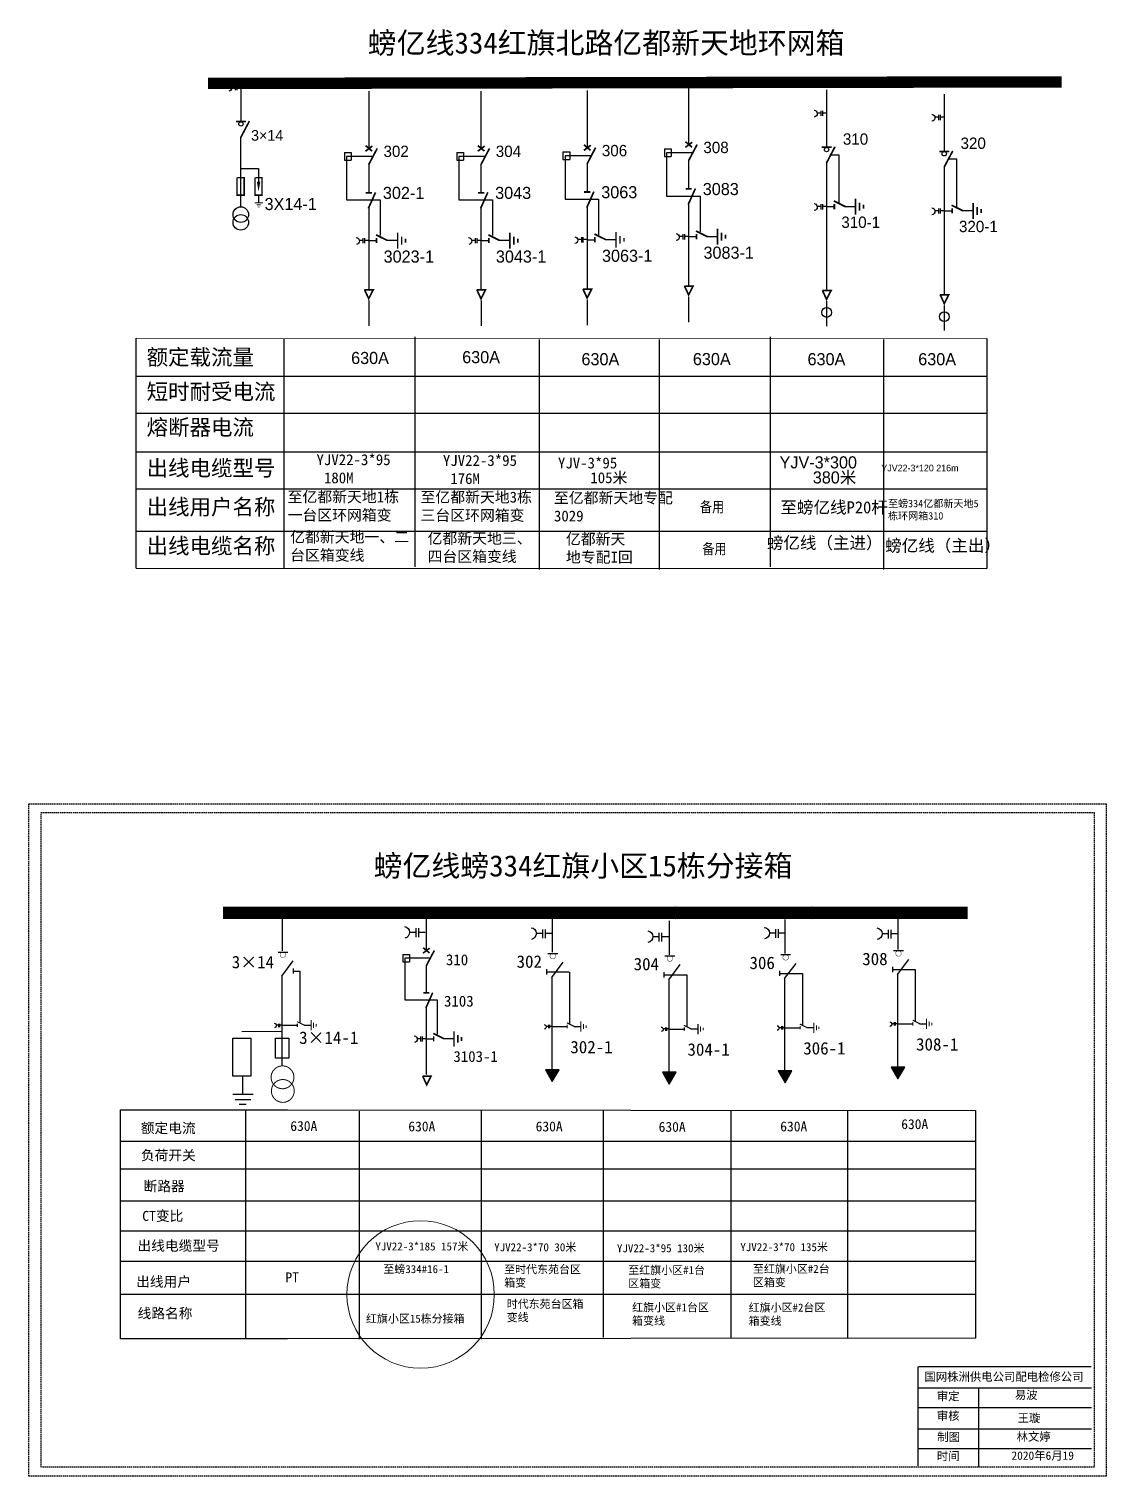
# Model space of a CAD drawing. Extents: x -976 to -656, y -1846 to -1607.
# Drawn here: x -976.3 to -798.4, y -1846.4 to -1607.4 of the extents above; entities that cross this region are included whole.
import ezdxf

# ---------------------------------------------------------------- set-up
doc = ezdxf.new("R2010")
doc.units = 0
doc.header["$LTSCALE"] = 0.774411
for name, pattern in [('ACAD_ISO02W100', [15, 12, -3]), ('ACAD_ISO04W100', [30.5, 24, -3, 0.5, -3]), ('CENTER', [50.8, 31.75, -6.35, 6.35, -6.35]), ('DASHED', [0.45, 0.3, -0.15])]:
    doc.linetypes.add(name, pattern=pattern)
doc.layers.get('0').update_dxf_attribs({"linetype": 'CONTINUOUS'})
for name, color, linetype in [('1', 7, 'CONTINUOUS'), ('10KV', 7, 'ACAD_ISO04W100'), ('10KV线路', 7, 'CONTINUOUS'), ('2', 7, 'CONTINUOUS')]:
    doc.layers.add(name, color=color, linetype=linetype)
doc.layers.add('MiniCADLayer', color=7, linetype='CONTINUOUS', lineweight=20)
doc.styles.add('HZ', font='')
doc.styles.add('hztxt_txtstyle_0.00_0_0', font='', dxfattribs={"bigfont": 'hztxt.shx'})
doc.styles.add('hztxt_txtstyle_1.77_0_0', font='', dxfattribs={"height": 1.76818, "bigfont": 'hztxt.shx'})
doc.styles.add('hztxt_txtstyle_1.88_0_0', font='', dxfattribs={"height": 1.875, "bigfont": 'hztxt.shx'})
doc.styles.add('hztxt_txtstyle_2.00_0_0', font='', dxfattribs={"height": 2, "bigfont": 'hztxt.shx'})
doc.styles.add('hztxt_txtstyle_2.70_0_0', font='', dxfattribs={"height": 2.7, "bigfont": 'hztxt.shx'})
doc.styles.add('hztxt_txtstyle_200.00_0_0200', font='', dxfattribs={"height": 200, "bigfont": 'hztxt.shx'})
doc.styles.add('KaiTi_GB2312_txtstyle_1.38_0_0', font='', dxfattribs={"height": 1.376817})
doc.styles.add('SimSun_txtstyle_1.33_0_0', font='', dxfattribs={"height": 1.328431})
doc.styles.add('SimSun_txtstyle_1.38_0_0', font='', dxfattribs={"height": 1.376817})
doc.styles.add('SimSun_txtstyle_3.00_0_0', font='', dxfattribs={"height": 3})
doc.styles.get("Standard").update_dxf_attribs({"font": '', "height": 2.5})
doc.styles.add('字体', font='', dxfattribs={"height": 2.5})
doc.styles.get('HZ').set_extended_font_data('楷体_GB2312')
doc.styles.get('hztxt_txtstyle_0.00_0_0').set_extended_font_data('hztxt')
doc.styles.get('hztxt_txtstyle_1.77_0_0').set_extended_font_data('hztxt')
doc.styles.get('hztxt_txtstyle_1.88_0_0').set_extended_font_data('hztxt')
doc.styles.get('hztxt_txtstyle_2.00_0_0').set_extended_font_data('hztxt')
doc.styles.get('hztxt_txtstyle_2.70_0_0').set_extended_font_data('hztxt')
doc.styles.get('hztxt_txtstyle_200.00_0_0200').set_extended_font_data('hztxt')
doc.styles.get('KaiTi_GB2312_txtstyle_1.38_0_0').set_extended_font_data('KaiTi_GB2312')
doc.styles.get('SimSun_txtstyle_1.33_0_0').set_extended_font_data('SimSun')
doc.styles.get('SimSun_txtstyle_1.38_0_0').set_extended_font_data('SimSun')
doc.styles.get('SimSun_txtstyle_3.00_0_0').set_extended_font_data('SimSun')
doc.styles.get('Standard').set_extended_font_data('SimSun')
doc.styles.get('字体').set_extended_font_data('楷体_GB2312')

# ---------------------------------------------------------------- blocks, each defined once
blk = doc.blocks.new('JD')
for points in [[(-2, 0.2), (-2, -0.2), (2, 0.2), (2, -0.2)], [(1, -1.2), (1, -0.8), (-1, -1.2), (-1, -0.8)], [(-0.5, -1.8), (-0.5, -2.2), (0.5, -1.8), (0.5, -2.2)]]:
    blk.add_trace(points)

msp = doc.modelspace()

# ---------------------------------------------------------------- hatches: boundary and pattern name
for points in [[(-889.87, -1781.22), (-888.74, -1779.26), (-891, -1779.26)], [(-870.53, -1781.63), (-869.4, -1779.67), (-871.66, -1779.67)], [(-851.39, -1781.42), (-850.26, -1779.46), (-852.52, -1779.46)], [(-832.76, -1780.77), (-831.63, -1778.82), (-833.89, -1778.82)]]:
    msp.add_hatch(color=7).paths.add_polyline_path(points)

# ---------------------------------------------------------------- linework, layer by layer
for p, q in [((-941.3, -1617.01), (-941.3, -1622.6)), ((-920.19, -1617.64), (-920.19, -1627.14)), ((-901.64, -1617.64), (-901.64, -1627.14)), ((-884.1, -1617.51), (-884.1, -1627.01)), ((-867.34, -1617), (-867.34, -1626.5)), ((-844.54, -1617.43), (-844.54, -1626.85)), ((-825.1, -1618.13), (-825.1, -1627.54)), ((-941.34, -1625.25), (-941.34, -1636.8)), ((-871.34, -1627.15), (-870.21, -1627.15)), ((-871.34, -1627.15), (-871.34, -1628.4)), ((-870.21, -1627.15), (-870.21, -1628.4)), ((-924.19, -1627.79), (-923.07, -1627.79)), ((-924.19, -1627.79), (-924.19, -1629.04)), ((-924.19, -1629.04), (-923.07, -1629.04)), ((-923.07, -1627.79), (-923.07, -1629.04)), ((-920.19, -1629.7), (-920.19, -1634.34)), ((-905.64, -1627.79), (-904.51, -1627.79)), ((-905.64, -1627.79), (-905.64, -1629.04)), ((-905.64, -1629.04), (-904.51, -1629.04)), ((-904.51, -1627.79), (-904.51, -1629.04)), ((-901.64, -1629.7), (-901.64, -1634.34)), ((-888.11, -1627.66), (-886.98, -1627.66)), ((-888.11, -1627.66), (-888.11, -1628.91)), ((-888.11, -1628.91), (-886.98, -1628.91)), ((-886.98, -1627.66), (-886.98, -1628.91)), ((-884.1, -1629.57), (-884.1, -1634.21)), ((-871.34, -1628.4), (-870.21, -1628.4)), ((-867.34, -1629.06), (-867.34, -1633.7)), ((-844.54, -1629.41), (-844.54, -1650.61)), ((-825.1, -1630.1), (-825.1, -1651.3)), ((-920.19, -1636.67), (-920.19, -1650.39)), ((-901.64, -1636.67), (-901.64, -1650.39)), ((-884.1, -1636.54), (-884.1, -1650.26)), ((-867.34, -1636.03), (-867.34, -1649.75)), ((-844.54, -1636.71), (-843.25, -1636.71)), ((-841.55, -1636.67), (-839.78, -1636.67)), ((-825.1, -1637.4), (-823.8, -1637.4)), ((-822.11, -1637.37), (-820.34, -1637.37)), ((-867.34, -1641.66), (-866.04, -1641.66)), ((-864.35, -1641.63), (-862.58, -1641.63)), ((-920.19, -1642.3), (-918.89, -1642.3)), ((-917.2, -1642.27), (-915.43, -1642.27)), ((-901.64, -1642.3), (-900.34, -1642.3)), ((-898.65, -1642.27), (-896.88, -1642.27)), ((-884.1, -1642.17), (-882.81, -1642.17)), ((-881.11, -1642.14), (-879.35, -1642.14)), ((-910.69, -1753.34), (-910.69, -1759.6)), ((-935.17, -1759.83), (-933.53, -1759.83)), ((-914.53, -1760.22), (-913.45, -1760.22)), ((-914.53, -1760.22), (-914.53, -1761.42)), ((-914.53, -1761.42), (-913.45, -1761.42)), ((-913.45, -1760.22), (-913.45, -1761.42)), ((-890.58, -1760.04), (-888.95, -1760.04)), ((-871.24, -1760.45), (-869.61, -1760.45)), ((-852.1, -1760.24), (-850.47, -1760.24)), ((-833.47, -1759.59), (-831.84, -1759.59)), ((-932.68, -1762.52), (-932.68, -1763.37)), ((-932.66, -1762.95), (-931.57, -1762.95)), ((-931.57, -1762.95), (-931.57, -1771.53)), ((-910.69, -1762.05), (-910.69, -1766.51)), ((-890.82, -1762.66), (-890.82, -1763.51)), ((-890.79, -1763.1), (-887.04, -1763.1)), ((-886.99, -1763.16), (-886.99, -1771.73)), ((-871.44, -1763.15), (-871.44, -1764)), ((-871.4, -1763.59), (-867.65, -1763.59)), ((-867.65, -1763.57), (-867.65, -1772.14)), ((-852.31, -1762.92), (-852.31, -1763.77)), ((-852.27, -1763.36), (-848.52, -1763.36)), ((-848.51, -1763.36), (-848.51, -1771.94)), ((-833.66, -1762.28), (-833.66, -1763.12)), ((-833.63, -1762.72), (-829.88, -1762.72)), ((-829.88, -1762.72), (-829.88, -1771.29)), ((-910.69, -1768.75), (-910.69, -1780.03)), ((-941.14, -1772.94), (-934.51, -1772.91)), ((-934.45, -1771.91), (-931.97, -1771.91)), ((-930.87, -1771.89), (-929.72, -1771.89)), ((-889.87, -1772.12), (-887.38, -1772.12)), ((-886.28, -1772.1), (-885.14, -1772.1)), ((-870.53, -1772.53), (-868.04, -1772.53)), ((-866.94, -1772.5), (-865.8, -1772.5)), ((-851.39, -1772.32), (-848.9, -1772.32)), ((-847.8, -1772.3), (-846.66, -1772.3)), ((-832.76, -1771.68), (-830.27, -1771.68)), ((-829.17, -1771.65), (-828.03, -1771.65)), ((-910.69, -1774.15), (-909.45, -1774.15)), ((-907.82, -1774.12), (-906.12, -1774.12))]:
    msp.add_line(p, q)
at = {"linetype": 'ACAD_ISO02W100'}
for p, q in [((-923.83, -1628.44), (-923.83, -1635.59)), ((-919.63, -1628.44), (-923.83, -1628.44)), ((-905.28, -1628.44), (-905.28, -1635.59)), ((-901.08, -1628.44), (-905.28, -1628.44)), ((-887.75, -1628.31), (-887.75, -1635.47)), ((-883.54, -1628.31), (-887.75, -1628.31)), ((-870.98, -1627.8), (-870.98, -1634.95)), ((-866.78, -1627.8), (-870.98, -1627.8)), ((-923.83, -1635.59), (-918.28, -1635.59)), ((-918.28, -1635.59), (-918.28, -1641.5)), ((-905.28, -1635.59), (-899.73, -1635.59)), ((-899.73, -1635.59), (-899.73, -1641.5)), ((-887.75, -1635.47), (-882.2, -1635.47)), ((-882.2, -1635.47), (-882.2, -1641.37)), ((-870.98, -1634.95), (-865.43, -1634.95)), ((-865.43, -1634.95), (-865.43, -1640.86)), ((-910.15, -1760.85), (-914.19, -1760.85)), ((-914.19, -1760.85), (-914.19, -1767.72)), ((-914.19, -1767.72), (-908.86, -1767.72)), ((-908.86, -1767.72), (-908.86, -1773.38))]:
    msp.add_line(p, q, dxfattribs=at)
at = {"color": 0}
for p, q in [((-941.35, -1630.43), (-938.38, -1630.43)), ((-938.38, -1630.43), (-938.38, -1632.61)), ((-938.38, -1634.9), (-938.38, -1636.02)), ((-934.53, -1763.79), (-934.53, -1778.63)), ((-832.83, -1763.55), (-832.83, -1779.16)), ((-889.95, -1764), (-889.95, -1779.6)), ((-870.6, -1764.41), (-870.6, -1780.01)), ((-851.47, -1764.2), (-851.47, -1779.81)), ((-940.54, -1785.87), (-940.54, -1823.68)), ((-921.74, -1786.09), (-921.74, -1823.74)), ((-961.18, -1791.08), (-946.16, -1791.08)), ((-946.23, -1791.08), (-933.55, -1791.08)), ((-936.05, -1791.08), (-819.95, -1791.08)), ((-961.18, -1795.64), (-946.22, -1795.64)), ((-946.29, -1795.64), (-933.61, -1795.64)), ((-933.82, -1795.64), (-819.95, -1795.64)), ((-961.18, -1805.86), (-946.33, -1805.86)), ((-946.4, -1805.86), (-933.72, -1805.86)), ((-933.93, -1805.86), (-819.95, -1805.86))]:
    msp.add_line(p, q, dxfattribs=at)
at = {"linetype": 'CENTER'}
for p, q in [((-920.18, -1652.23), (-920.18, -1656.41)), ((-901.63, -1652.23), (-901.63, -1656.41)), ((-884.1, -1652.1), (-884.1, -1656.28)), ((-867.33, -1651.59), (-867.33, -1655.77)), ((-844.54, -1652.33), (-844.54, -1656.45)), ((-825.09, -1653.02), (-825.09, -1657.14))]:
    msp.add_line(p, q, dxfattribs=at)
at = {"linetype": 'Continuous'}
for p, q in [((-958.6, -1696.43), (-958.6, -1658.44)), ((-958.6, -1664.7), (-818.05, -1664.7)), ((-958.6, -1670.8), (-818.05, -1670.8)), ((-958.6, -1677.21), (-818.05, -1677.21)), ((-958.6, -1683.31), (-818.05, -1683.31)), ((-958.6, -1690.33), (-818.05, -1690.33)), ((-958.6, -1696.43), (-818.05, -1696.47)), ((-829.39, -1831.77), (-800.77, -1831.77)), ((-819.46, -1831.77), (-819.46, -1844.77)), ((-829.39, -1835.03), (-800.77, -1835.03)), ((-829.39, -1838.58), (-800.77, -1838.58)), ((-829.39, -1841.84), (-800.77, -1841.84))]:
    msp.add_line(p, q, dxfattribs=at)
at = {"color": 7}
for p, q in [((-934.42, -1759.64), (-934.42, -1754.06)), ((-889.84, -1759.85), (-889.84, -1754.26)), ((-832.72, -1759.41), (-832.72, -1753.82)), ((-870.49, -1760.26), (-870.49, -1754.67)), ((-851.36, -1760.06), (-851.36, -1754.47))]:
    msp.add_line(p, q, dxfattribs=at)
for points, const_width in [([(-946.73, -1616.36), (-805.71, -1616.1)], 1.88), ([(-942.13, -1622.64), (-940.47, -1622.64)], 0.281), ([(-941.3, -1625.24), (-939.89, -1622.57)], 0.281), ([(-920.72, -1627.56), (-919.58, -1626.7)], 0.281), ([(-920.71, -1626.62), (-919.61, -1627.54)], 0.281), ([(-920.19, -1629.77), (-918.78, -1627.1)], 0.281), ([(-902.17, -1627.56), (-901.03, -1626.7)], 0.281), ([(-902.16, -1626.62), (-901.06, -1627.54)], 0.281), ([(-901.64, -1629.77), (-900.23, -1627.1)], 0.281), ([(-884.64, -1627.43), (-883.5, -1626.57)], 0.281), ([(-884.63, -1626.49), (-883.53, -1627.41)], 0.281), ([(-884.1, -1629.64), (-882.7, -1626.97)], 0.281), ([(-867.87, -1626.92), (-866.73, -1626.06)], 0.281), ([(-867.86, -1625.98), (-866.76, -1626.9)], 0.281), ([(-867.34, -1629.13), (-865.93, -1626.46)], 0.281), ([(-845.37, -1626.89), (-843.71, -1626.89)], 0.281), ([(-844.54, -1629.48), (-843.14, -1626.81)], 0.281), ([(-825.93, -1627.58), (-824.27, -1627.58)], 0.281), ([(-825.1, -1630.17), (-823.69, -1627.51)], 0.281), ([(-920.69, -1634.42), (-919.65, -1634.42)], 0.281), ([(-920.25, -1637.01), (-919.06, -1634.36)], 0.281), ([(-902.14, -1634.42), (-901.1, -1634.42)], 0.281), ([(-901.7, -1637.01), (-900.51, -1634.36)], 0.281), ([(-884.61, -1634.29), (-883.57, -1634.29)], 0.281), ([(-884.16, -1636.88), (-882.98, -1634.23)], 0.281), ([(-867.84, -1633.78), (-866.8, -1633.78)], 0.281), ([(-867.4, -1636.37), (-866.21, -1633.72)], 0.281), ([(-843.32, -1635.77), (-841.44, -1636.71)], 0.281), ([(-843.25, -1636.28), (-843.25, -1637.14)], 0.281), ([(-823.87, -1636.47), (-822, -1637.4)], 0.281), ([(-823.8, -1636.97), (-823.8, -1637.84)], 0.281), ([(-918.96, -1641.37), (-917.09, -1642.3)], 0.281), ([(-918.89, -1641.87), (-918.89, -1642.73)], 0.281), ([(-900.41, -1641.37), (-898.54, -1642.3)], 0.281), ([(-900.34, -1641.87), (-900.34, -1642.73)], 0.281), ([(-882.88, -1641.24), (-881, -1642.17)], 0.281), ([(-882.81, -1641.74), (-882.81, -1642.61)], 0.281), ([(-866.11, -1640.73), (-864.24, -1641.66)], 0.281), ([(-866.04, -1641.23), (-866.04, -1642.09)], 0.281), ([(-920.88, -1650.47), (-919.45, -1650.47), (-920.18, -1651.92), (-920.86, -1650.45)], 0.281), ([(-902.33, -1650.47), (-900.9, -1650.47), (-901.63, -1651.92), (-902.31, -1650.45)], 0.281), ([(-884.8, -1650.35), (-883.36, -1650.35), (-884.1, -1651.8), (-884.78, -1650.32)], 0.281), ([(-868.03, -1649.83), (-866.6, -1649.83), (-867.33, -1651.28), (-868.01, -1649.81)], 0.281), ([(-845.24, -1650.57), (-843.8, -1650.57), (-844.54, -1652.02), (-845.22, -1650.54)], 0.281), ([(-825.79, -1651.26), (-824.36, -1651.26), (-825.09, -1652.71), (-825.77, -1651.24)], 0.281), ([(-944.26, -1753.34), (-821.22, -1753.34)], 2), ([(-911.21, -1760), (-910.11, -1759.18)], 0.27), ([(-911.2, -1759.1), (-910.14, -1759.98)], 0.27), ([(-935.17, -1759.83), (-933.53, -1759.83)], 0.139), ([(-910.69, -1762.12), (-909.34, -1759.56)], 0.27), ([(-890.58, -1760.04), (-888.95, -1760.04)], 0.139), ([(-871.24, -1760.45), (-869.61, -1760.45)], 0.139), ([(-852.1, -1760.24), (-850.47, -1760.24)], 0.139), ([(-833.47, -1759.59), (-831.84, -1759.59)], 0.139), ([(-911.18, -1766.58), (-910.18, -1766.58)], 0.27), ([(-910.75, -1769.08), (-909.61, -1766.53)], 0.27), ([(-830.31, -1771.07), (-829.1, -1771.68)], 0.182), ([(-932.01, -1771.31), (-930.8, -1771.91)], 0.182), ([(-931.97, -1771.63), (-931.97, -1772.19)], 0.182), ([(-909.52, -1773.26), (-907.72, -1774.15)], 0.27), ([(-887.43, -1771.51), (-886.21, -1772.12)], 0.182), ([(-887.38, -1771.84), (-887.38, -1772.4)], 0.182), ([(-868.09, -1771.92), (-866.87, -1772.53)], 0.182), ([(-868.04, -1772.25), (-868.04, -1772.81)], 0.182), ([(-848.95, -1771.72), (-847.73, -1772.32)], 0.182), ([(-848.9, -1772.04), (-848.9, -1772.6)], 0.182), ([(-830.27, -1771.4), (-830.27, -1771.96)], 0.182), ([(-909.45, -1773.74), (-909.45, -1774.57)], 0.27), ([(-911.28, -1780.34), (-909.91, -1780.34), (-910.61, -1781.73), (-911.26, -1780.31)], 0.27)]:
    msp.add_lwpolyline(points, dxfattribs=dict(const_width=const_width))
for points in [[(-943.34, -1616.52, -0.877934), (-943.32, -1617.66)], [(-846.59, -1620.77, -0.877934), (-846.56, -1621.91)], [(-827.14, -1621.46, -0.877934), (-827.12, -1622.6)], [(-846.59, -1636.21, -0.877934), (-846.56, -1637.35)], [(-827.14, -1636.91, -0.877934), (-827.12, -1638.05)], [(-922.23, -1641.81, -0.877934), (-922.21, -1642.95)], [(-903.68, -1641.81, -0.877934), (-903.66, -1642.95)], [(-886.15, -1641.68, -0.877934), (-886.13, -1642.82)], [(-869.38, -1641.17, -0.877934), (-869.36, -1642.31)], [(-935.78, -1771.59, -0.877934), (-935.76, -1772.33)], [(-891.19, -1771.8, -0.877934), (-891.18, -1772.54)], [(-871.85, -1772.21, -0.877934), (-871.84, -1772.94)], [(-852.71, -1772, -0.877934), (-852.7, -1772.74)], [(-834.08, -1771.36, -0.877934), (-834.06, -1772.09)], [(-912.65, -1773.68, -0.877934), (-912.63, -1774.77)]]:
    msp.add_lwpolyline(points, format="xyb")
for points in [[(-942.24, -1617.01), (-942.83, -1617.01)], [(-942.24, -1616.61), (-942.24, -1617.47)], [(-941.98, -1616.61), (-941.98, -1617.47)], [(-941.3, -1617.01), (-941.98, -1617.01)], [(-845.49, -1621.25), (-846.08, -1621.25)], [(-845.49, -1620.86), (-845.49, -1621.71)], [(-845.23, -1620.86), (-845.23, -1621.71)], [(-844.55, -1621.25), (-845.23, -1621.25)], [(-826.04, -1621.95), (-826.64, -1621.95)], [(-826.04, -1621.55), (-826.04, -1622.41)], [(-825.78, -1621.55), (-825.78, -1622.41)], [(-825.1, -1621.95), (-825.78, -1621.95)], [(-845.49, -1636.7), (-846.08, -1636.7)], [(-845.49, -1636.3), (-845.49, -1637.16)], [(-845.23, -1636.3), (-845.23, -1637.16)], [(-844.55, -1636.7), (-845.23, -1636.7)], [(-826.04, -1636.99), (-826.04, -1637.85)], [(-825.78, -1636.99), (-825.78, -1637.85)], [(-826.04, -1637.39), (-826.64, -1637.39)], [(-825.1, -1637.39), (-825.78, -1637.39)], [(-921.13, -1641.89), (-921.13, -1642.75)], [(-920.87, -1641.89), (-920.87, -1642.75)], [(-902.58, -1641.89), (-902.58, -1642.75)], [(-902.32, -1641.89), (-902.32, -1642.75)], [(-885.05, -1641.77), (-885.05, -1642.62)], [(-884.79, -1641.77), (-884.79, -1642.62)], [(-868.28, -1641.65), (-868.88, -1641.65)], [(-868.28, -1641.25), (-868.28, -1642.11)], [(-868.02, -1641.25), (-868.02, -1642.11)], [(-867.34, -1641.65), (-868.02, -1641.65)], [(-921.13, -1642.29), (-921.73, -1642.29)], [(-920.19, -1642.29), (-920.87, -1642.29)], [(-902.58, -1642.29), (-903.18, -1642.29)], [(-901.64, -1642.29), (-902.32, -1642.29)], [(-885.05, -1642.16), (-885.64, -1642.16)], [(-884.11, -1642.16), (-884.79, -1642.16)], [(-935.07, -1771.9), (-935.45, -1771.9)], [(-935.07, -1771.65), (-935.07, -1772.2)], [(-934.9, -1771.65), (-934.9, -1772.2)], [(-934.46, -1771.9), (-934.9, -1771.9)], [(-890.48, -1772.11), (-890.87, -1772.11)], [(-890.48, -1771.86), (-890.48, -1772.41)], [(-890.31, -1771.86), (-890.31, -1772.41)], [(-889.87, -1772.11), (-890.31, -1772.11)], [(-871.14, -1772.52), (-871.52, -1772.52)], [(-871.14, -1772.26), (-871.14, -1772.82)], [(-870.97, -1772.26), (-870.97, -1772.82)], [(-870.53, -1772.52), (-870.97, -1772.52)], [(-852, -1772.32), (-852.39, -1772.32)], [(-852, -1772.06), (-852, -1772.61)], [(-851.83, -1772.06), (-851.83, -1772.61)], [(-851.39, -1772.32), (-851.83, -1772.32)], [(-833.37, -1771.67), (-833.75, -1771.67)], [(-833.37, -1771.41), (-833.37, -1771.97)], [(-833.2, -1771.41), (-833.2, -1771.97)], [(-832.76, -1771.67), (-833.2, -1771.67)], [(-911.6, -1774.14), (-912.17, -1774.14)], [(-911.6, -1773.76), (-911.6, -1774.58)], [(-911.35, -1773.76), (-911.35, -1774.58)], [(-910.7, -1774.14), (-911.35, -1774.14)]]:
    msp.add_lwpolyline(points)
at = {"linetype": 'ACAD_ISO02W100'}
for points in [[(-842.45, -1636.29), (-842.45, -1628.18), (-843.86, -1628.18)], [(-823.01, -1636.99), (-823.01, -1628.87), (-824.41, -1628.87)]]:
    msp.add_lwpolyline(points, dxfattribs=at)
at = {"color": 0, "const_width": 0.245}
for points in [[(-941.93, -1631.92), (-941.93, -1634.82), (-940.77, -1634.82), (-940.77, -1631.92), (-941.9, -1631.92)], [(-938.96, -1631.92), (-938.96, -1634.82), (-937.8, -1634.82), (-937.8, -1631.92), (-938.92, -1631.92)]]:
    msp.add_lwpolyline(points, dxfattribs=at)
at = {"color": 0}
msp.add_lwpolyline([(-938.38, -1632.58, 0.572, 0, 0), (-938.38, -1634.21, 0, 0, 0)], format="xyseb", dxfattribs=at)
at = {"linetype": 'DASHED'}
for points in [[(-976.32, -1735.33), (-798.36, -1735.33), (-798.36, -1846.37), (-976.32, -1846.37)], [(-974.32, -1736.75), (-800.33, -1736.75), (-800.33, -1844.88), (-974.32, -1844.88)]]:
    msp.add_lwpolyline(points, close=True, dxfattribs=at)
for points, const_width in [([(-934.81, -1760.28, 1), (-933.91, -1760.28, 1)], 0.0695), ([(-890.23, -1760.49, 1), (-889.32, -1760.49, 1)], 0.0695), ([(-870.88, -1760.9, 1), (-869.98, -1760.9, 1)], 0.0695), ([(-851.75, -1760.7, 1), (-850.84, -1760.7, 1)], 0.0695), ([(-833.11, -1760.05, 1), (-832.21, -1760.05, 1)], 0.0695), ([(-932.54, -1780.51, -1), (-936.31, -1780.51, -1)], 0.159), ([(-932.49, -1782.76, -1), (-936.26, -1782.76, -1)], 0.159)]:
    msp.add_lwpolyline(points, format="xyb", close=True, dxfattribs=dict(const_width=const_width))
at = {"color": 0, "linetype": 'Continuous'}
msp.add_lwpolyline([(-935.61, -1774.06), (-933.37, -1774.06), (-933.37, -1777.37), (-935.61, -1777.37)], close=True, dxfattribs=at)
at = {"color": 7}
for points in [[(-889.87, -1781.22), (-888.74, -1779.26), (-891, -1779.26)], [(-870.53, -1781.63), (-869.4, -1779.67), (-871.66, -1779.67)], [(-851.39, -1781.42), (-850.26, -1779.46), (-852.52, -1779.46)], [(-832.76, -1780.77), (-831.63, -1778.82), (-833.89, -1778.82)]]:
    msp.add_lwpolyline(points, close=True, dxfattribs=at)
at = {"linetype": 'Continuous', "const_width": 0.229}
for points in [[(-829.41, -1828.32), (-829.41, -1844.72)], [(-829.39, -1828.32), (-800.77, -1828.32)]]:
    msp.add_lwpolyline(points, dxfattribs=at)
for centre, radius in [((-941.3, -1623.04), 0.36), ((-844.54, -1627.28), 0.36), ((-825.1, -1627.98), 0.36), ((-844.51, -1654.18), 0.812), ((-825.07, -1654.87), 0.812), ((-869.53, -1753.36), 0.996), ((-869.43, -1753.36), 0.996), ((-846.93, -1753.36), 0.996)]:
    msp.add_circle(centre, radius)
at = {"color": 0}
for centre in [(-941.32, -1638.02), (-941.32, -1639.31)]:
    msp.add_circle(centre, 1.28, dxfattribs=at)
at = {"color": 20, "linetype": 'Continuous', "lineweight": 0, "ltscale": 1.031192, "true_color": 0xef4810}
msp.add_circle((-911.61, -1816.37), 12.18, dxfattribs=at)
at = {"layer": '1', "color": 0}
for points in [[(-914.28, -1755.61, -0.877934), (-914.24, -1757.52)], [(-893.35, -1755.8, -0.877934), (-893.31, -1757.72)], [(-874.09, -1756.32, -0.877934), (-874.05, -1758.24)], [(-854.83, -1755.74, -0.877934), (-854.79, -1757.66)], [(-836.22, -1755.84, -0.877934), (-836.18, -1757.76)]]:
    msp.add_lwpolyline(points, format="xyb", dxfattribs=at)
for points in [[(-912.42, -1756.57), (-913.42, -1756.57)], [(-912.42, -1755.9), (-912.42, -1757.34)], [(-911.98, -1755.9), (-911.98, -1757.34)], [(-910.83, -1756.57), (-911.98, -1756.57)], [(-891.49, -1756.09), (-891.49, -1757.53)], [(-891.05, -1756.09), (-891.05, -1757.53)], [(-872.23, -1756.62), (-872.23, -1758.06)], [(-871.79, -1756.62), (-871.79, -1758.06)], [(-852.97, -1756.7), (-853.97, -1756.7)], [(-852.97, -1756.04), (-852.97, -1757.48)], [(-852.53, -1756.04), (-852.53, -1757.48)], [(-851.38, -1756.7), (-852.53, -1756.7)], [(-834.36, -1756.14), (-834.36, -1757.58)], [(-833.92, -1756.14), (-833.92, -1757.58)], [(-891.49, -1756.76), (-892.49, -1756.76)], [(-889.9, -1756.76), (-891.05, -1756.76)], [(-872.23, -1757.28), (-873.23, -1757.28)], [(-870.64, -1757.28), (-871.79, -1757.28)], [(-834.36, -1756.81), (-835.36, -1756.81)], [(-832.77, -1756.81), (-833.92, -1756.81)]]:
    msp.add_lwpolyline(points, dxfattribs=at)
at = {"layer": '1'}
for points in [[(-935.78, -1771.58, -0.877934), (-935.76, -1772.32)], [(-891.19, -1771.79, -0.877934), (-891.18, -1772.53)], [(-871.85, -1772.2, -0.877934), (-871.84, -1772.94)], [(-852.71, -1771.99, -0.877934), (-852.7, -1772.73)], [(-834.08, -1771.35, -0.877934), (-834.07, -1772.08)]]:
    msp.add_lwpolyline(points, format="xyb", dxfattribs=at)
at = {"layer": '10KV', "color": 0, "linetype": 'ByBlock'}
msp.add_line((-941.02, -1780.32), (-941.02, -1783.3), dxfattribs=at)
msp.add_lwpolyline([(-941.14, -1772.94, 0, 0, 0), (-941.14, -1772.94, 0, 0, 0), (-941.14, -1777.13, 0.81, 0, 0), (-941.14, -1780.01, 0, 0, 0)], format="xyseb", dxfattribs=at)
msp.add_lwpolyline([(-942.63, -1774.03), (-939.65, -1774.03), (-939.65, -1780.32), (-942.63, -1780.32), (-942.63, -1774.03)], dxfattribs=at)
at = {"layer": '10KV', "color": 0, "linetype": 'ByBlock', "const_width": 0.243}
for points in [[(-939.24, -1783.32), (-942.66, -1783.32)], [(-939.65, -1784.2), (-942.26, -1784.2)], [(-940.38, -1784.98), (-941.59, -1784.98)]]:
    msp.add_lwpolyline(points, dxfattribs=at)
at = {"layer": '10KV线路'}
for p, q in [((-934.22, -1658.57), (-934.22, -1696.43)), ((-912.54, -1658.21), (-912.54, -1696.21)), ((-892, -1658.63), (-892, -1696.62)), ((-872.17, -1658.63), (-872.17, -1696.62)), ((-853.88, -1658.21), (-853.88, -1696.21)), ((-835.12, -1658.63), (-835.12, -1696.62)), ((-818.05, -1658.48), (-818.05, -1696.47))]:
    msp.add_line(p, q, dxfattribs=at)
at = {"layer": '2'}
for p, q in [((-934.53, -1763.79), (-932.65, -1761.28)), ((-832.83, -1763.55), (-830.95, -1761.04)), ((-889.95, -1764), (-888.06, -1761.49)), ((-870.6, -1764.41), (-868.72, -1761.89)), ((-851.47, -1764.2), (-849.58, -1761.69)), ((-961.18, -1785.87), (-946.22, -1785.87)), ((-961.18, -1823.68), (-961.18, -1785.87)), ((-946.29, -1785.87), (-933.61, -1785.87)), ((-933.82, -1785.87), (-819.95, -1785.99)), ((-901.58, -1785.91), (-901.58, -1823.74)), ((-881.42, -1786.03), (-881.42, -1823.49)), ((-860.34, -1786.03), (-860.34, -1823.62)), ((-841.09, -1786.01), (-841.09, -1823.6)), ((-819.95, -1785.99), (-819.95, -1823.58)), ((-961.18, -1800.89), (-936.23, -1800.89)), ((-946.6, -1800.89), (-933.92, -1800.89)), ((-934.14, -1800.89), (-819.95, -1800.89)), ((-961.18, -1810.9), (-819.95, -1810.9)), ((-946.22, -1816.37), (-961.18, -1816.37)), ((-933.61, -1816.37), (-946.29, -1816.37)), ((-819.95, -1816.37), (-933.82, -1816.37)), ((-819.95, -1823.58), (-933.82, -1823.68)), ((-946.22, -1823.68), (-961.18, -1823.68)), ((-933.61, -1823.68), (-946.29, -1823.68))]:
    msp.add_line(p, q, dxfattribs=at)
at = {"layer": 'MiniCADLayer', "color": 7, "linetype": 'Continuous', "ltscale": 3.201205}
msp.add_line((-958.6, -1658.44), (-818.05, -1658.48), dxfattribs=at)

# ---------------------------------------------------------------- block references
at = {"color": 0, "xscale": 0.343354953834762, "yscale": 0.3433549537872413, "zscale": 0.343354953848201}
msp.add_blockref('JD', (-938.36, -1636.07), dxfattribs=at)
at = {"rotation": 90}
for p, xscale, yscale, zscale in [((-839.76, -1636.72), 0.65625, 0.65625, 0.65625), ((-820.31, -1637.42), 0.65625, 0.65625, 0.65625), ((-915.4, -1642.32), 0.65625, 0.65625, 0.65625), ((-896.85, -1642.32), 0.65625, 0.65625, 0.65625), ((-879.32, -1642.19), 0.65625, 0.65625, 0.65625), ((-862.55, -1641.68), 0.65625, 0.65625, 0.65625), ((-828.01, -1771.69), 0.4250017950198526, 0.4250017950198526, 0.4250017950949055), ((-929.71, -1771.92), 0.4250017950198526, 0.4250017950198526, 0.4250017950949055), ((-906.1, -1774.17), 0.6300000000001091, 0.6300000000001091, 0.63), ((-885.12, -1772.13), 0.4250017950198526, 0.4250017950198526, 0.4250017950949055), ((-865.78, -1772.54), 0.4250017950198526, 0.4250017950198526, 0.4250017950949055), ((-846.64, -1772.33), 0.4250017950198526, 0.4250017950198526, 0.4250017950949055)]:
    msp.add_blockref('JD', p, dxfattribs=dict(at, xscale=xscale, yscale=yscale, zscale=zscale))

# ---------------------------------------------------------------- texts
at = {"color": 0}
for s, height, style, p in [('3×14', 1.768, 'hztxt_txtstyle_1.77_0_0', (-939.62, -1625.82)), ('额定电流', 1.661, 'HZ', (-957.84, -1789.72)), ('负荷开关', 1.661, 'HZ', (-957.82, -1794.22)), ('断路器', 1.661, 'HZ', (-957.38, -1799.31)), ('CT变比', 1.661, 'HZ', (-957.6, -1804.23)), ('出线电缆型号', 1.661, 'HZ', (-958.39, -1809.15)), ('出线用户', 1.661, 'HZ', (-958.6, -1815.09)), ('线路名称', 1.661, 'HZ', (-958.37, -1820.3))]:
    msp.add_text(s, height=height, dxfattribs=dict(at, style=style)).set_placement(p)
for s, height, style, p in [('310', 1.875, 'hztxt_txtstyle_1.88_0_0', (-841.84, -1626.48)), ('302', 1.875, 'hztxt_txtstyle_1.88_0_0', (-917.74, -1628.51)), ('304', 1.875, 'hztxt_txtstyle_1.88_0_0', (-899.19, -1628.51)), ('306', 1.875, 'hztxt_txtstyle_1.88_0_0', (-881.66, -1628.39)), ('308', 1.875, 'hztxt_txtstyle_1.88_0_0', (-864.89, -1627.87)), ('320', 1.875, 'hztxt_txtstyle_1.88_0_0', (-822.4, -1627.17)), ('302-1', 2, 'hztxt_txtstyle_2.00_0_0', (-917.84, -1635.44)), ('3043', 2, 'hztxt_txtstyle_2.00_0_0', (-899.29, -1635.44)), ('3063', 2, 'hztxt_txtstyle_2.00_0_0', (-881.76, -1635.32)), ('3083', 2, 'hztxt_txtstyle_2.00_0_0', (-864.99, -1634.8)), ('310-1', 1.875, 'hztxt_txtstyle_1.88_0_0', (-842.1, -1640.22)), ('320-1', 1.875, 'hztxt_txtstyle_1.88_0_0', (-822.66, -1640.92)), ('3023-1', 2, 'hztxt_txtstyle_2.00_0_0', (-917.72, -1645.95)), ('3043-1', 2, 'hztxt_txtstyle_2.00_0_0', (-899.17, -1645.95)), ('3063-1', 2, 'hztxt_txtstyle_2.00_0_0', (-881.64, -1645.82)), ('3083-1', 2, 'hztxt_txtstyle_2.00_0_0', (-864.87, -1645.31))]:
    msp.add_text(s, height=height, dxfattribs=dict(style=style)).set_placement(p)
for s, height, p in [('3×14', 2.055, (-942.81, -1762.5)), ('302', 2.055, (-895.75, -1762.42)), ('304', 2.055, (-876.41, -1762.83)), ('306', 2.055, (-857.27, -1762.63)), ('308', 2.055, (-838.64, -1761.98)), ('3×14-1', 2.055, (-931.68, -1774.99)), ('302-1', 2.055, (-886.87, -1776.54)), ('304-1', 2.055, (-867.52, -1776.94)), ('306-1', 2.055, (-848.39, -1776.74)), ('308-1', 2.055, (-829.75, -1776.09)), ('630A', 1.639, (-933.14, -1789.37)), ('630A', 1.639, (-832.2, -1789.06)), ('630A', 1.639, (-913.64, -1789.44)), ('630A', 1.639, (-892.6, -1789.44)), ('630A', 1.639, (-872.28, -1789.51)), ('630A', 1.639, (-852.19, -1789.44)), ('YJV22-3*185 157米', 1.3284, (-919.08, -1809.1)), ('YJV22-3*70 30米', 1.3284, (-899.45, -1809.24)), ('YJV22-3*95 130米', 1.3284, (-879.17, -1809.4)), ('YJV22-3*70 135米', 1.3284, (-858.78, -1809.22)), ('PT', 1.639, (-933.95, -1814.37))]:
    msp.add_text(s, height=height, dxfattribs=at).set_placement(p)
for s, p in [('310', (-907.42, -1761.99)), ('3103', (-907.74, -1768.83)), ('3103-1', (-906.19, -1777.97))]:
    msp.add_text(s, height=1.8).set_placement(p)
at = {"color": 7, "attachment_point": 1}
for s, insert, char_height, width, style in [('{\\fSimSun|b0|i0|c134|p2;螃亿线334红旗北路亿都新天地环网箱}', (-920.33, -1607.92), 3.5, 82.5653, '字体'), ('至螃334#16-1', (-917.77, -1811.52), 1.328, 89.4921, 'SimSun_txtstyle_1.33_0_0'), ('红旗小区15栋分接箱', (-920.64, -1819.7), 1.328, 89.4921, 'SimSun_txtstyle_1.33_0_0')]:
    msp.add_mtext(s, dxfattribs=dict(at, insert=insert, char_height=char_height, width=width, style=style))
at = {"linetype": 'Continuous', "attachment_point": 1}
for s, insert, char_height, width, style in [('{\\f\uffbfﾬￌﾣﾤ_GB2312|b0|i0|c134|p49;额定载流量}', (-956.88, -1660.26), 2.6, 21.2506, 'hztxt_txtstyle_0.00_0_0'), ('{\\f\uffbfﾬￌﾣﾤ_GB2312|b0|i0|c134|p49;短时耐受电流}', (-956.88, -1665.96), 2.6, 26.4995, 'hztxt_txtstyle_0.00_0_0'), ('{\\f\uffbfﾬￌﾣﾤ_GB2312|b0|i0|c134|p49;熔断器电流}', (-956.88, -1671.85), 2.6, 21.2506, 'hztxt_txtstyle_0.00_0_0'), ('{\\f\uffbfﾬￌﾣﾤ_GB2312|b0|i0|c134|p49;出线电缆型号}', (-956.88, -1678.58), 2.6, 24.4608, 'hztxt_txtstyle_0.00_0_0'), ('\\pt10.4;{\\f\uffbfﾬￌﾣﾤ_GB2312|b0|i0|c134|p49;出线用户名称}', (-956.88, -1685), 2.6, 26.9866, 'hztxt_txtstyle_0.00_0_0'), ('\\pt10.4;{\\f\uffbfﾬￌﾣﾤ_GB2312|b0|i0|c134|p49;出线电缆名称}', (-956.88, -1691.44), 2.6, 24.4608, 'hztxt_txtstyle_0.00_0_0'), ('国网株洲供电公司配电检修公司', (-828.37, -1829.28), 1.3768, 37.6412, 'KaiTi_GB2312_txtstyle_1.38_0_0'), ('审定', (-826.32, -1832.48), 1.377, 10.7674, '字体'), ('易波', (-813.44, -1832.28), 1.377, 10.7674, 'KaiTi_GB2312_txtstyle_1.38_0_0'), ('审核', (-826.32, -1835.73), 1.377, 10.7674, '字体'), ('王璇', (-812.97, -1836.1), 1.377, 15.1697, 'KaiTi_GB2312_txtstyle_1.38_0_0'), ('制图', (-826.24, -1839.22), 1.377, 10.7674, '字体'), ('林文婷', (-813.14, -1839.18), 1.377, 10.7674, 'SimSun_txtstyle_3.00_0_0'), ('时间', (-826.32, -1842.38), 1.377, 10.7674, '字体'), ('2020年6月19', (-813.98, -1842.3), 1.377, 10.7674, 'SimSun_txtstyle_1.38_0_0')]:
    msp.add_mtext(s, dxfattribs=dict(at, insert=insert, char_height=char_height, width=width, style=style))
at = {"color": 0, "linetype": 'Continuous', "attachment_point": 1, "style": 'hztxt_txtstyle_2.70_0_0'}
for s, insert, char_height, width in [('YJV22-3*120 216m', (-835.49, -1679.33), 1.1, 16.8885), ('{\\fSimSun|b0|i0|c134|p2;至螃334亿都新天地5栋环网箱310}', (-834.39, -1685.13), 1.2204, 14.9849)]:
    msp.add_mtext(s, dxfattribs=dict(at, insert=insert, char_height=char_height, width=width))
at = {"lineweight": -3, "insert": (-919.37, -1743.83), "char_height": 3.5, "width": 82.8601, "attachment_point": 1, "style": '字体'}
msp.add_mtext('{\\fNSimSun|b0|i0|c134|p49;螃亿线螃334红旗小区15栋分接箱}', dxfattribs=at)
at = {"color": 0, "attachment_point": 1}
for s, insert, char_height, width in [('至时代东苑台区箱变', (-897.8, -1811.56), 1.328, 14.4118), ('至红旗小区#1台区箱变', (-877.3, -1811.68), 1.3284, 13.6284), ('至红旗小区#2台区箱变', (-856.7, -1811.48), 1.3284, 13.6284), ('时代东苑台区箱变线', (-897.38, -1817.28), 1.328, 14.4118), ('红旗小区#1台区箱变线', (-876.66, -1817.84), 1.3284, 13.6284), ('红旗小区#2台区箱变线', (-857.41, -1817.87), 1.3284, 13.6284)]:
    msp.add_mtext(s, dxfattribs=dict(at, insert=insert, char_height=char_height, width=width))
at = {"layer": '10KV线路', "style": 'hztxt_txtstyle_2.00_0_0'}
for s, p in [('630A', (-923.09, -1662.7)), ('630A', (-904.74, -1662.56)), ('630A', (-885.03, -1662.9)), ('630A', (-866.62, -1662.88)), ('630A', (-847.68, -1662.9)), ('630A', (-829.39, -1662.9)), ('YJV-3*300', (-852.3, -1679.94))]:
    msp.add_text(s, height=2, dxfattribs=at).set_placement(p)
at = {"layer": 'MiniCADLayer', "color": 7, "linetype": 'Continuous', "ltscale": 1.557336, "style": '字体'}
msp.add_text('YJV-3*95', height=1.8, dxfattribs=at).set_placement((-888.92, -1679.94))
at = {"layer": 'MiniCADLayer', "color": 7, "ltscale": 0.69146, "insert": (-937.39, -1635.27), "char_height": 2, "attachment_point": 1, "style": 'hztxt_txtstyle_2.00_0_0'}
msp.add_mtext('3X14-1', dxfattribs=at)
at = {"layer": 'MiniCADLayer', "color": 7, "linetype": 'Continuous', "ltscale": 1.557336, "char_height": 1.8, "attachment_point": 1, "style": '字体'}
for s, insert, width in [('{\\fSimSun|b0|i0|c134|p2;YJV22-3*95\\P 180M}', (-928.81, -1677.6), 16.6689), ('{\\fSimSun|b0|i0|c134|p2;YJV22-3*95\\P 176M}', (-907.93, -1677.73), 16.6689), ('105{\\fSimSun|b0|i0|c134|p2;米}', (-883.57, -1680.58), 19.9943), ('{\\fSimSun|b0|i0|c134|p2;至亿都新天地1栋一台区环网箱变}', (-933.59, -1683.74), 19.9943), ('{\\fSimSun|b0|i0|c134|p2;至亿都新天地3栋三台区环网箱变}', (-911.63, -1683.78), 19.0056), ('{\\fSimSun|b0|i0|c134|p2;至亿都新天地专配3029}', (-889.58, -1683.9), 19.9943), ('{\\fSimSun|b0|i0|c134|p2;亿都新天地一、二台区箱变线}', (-933.16, -1690.37), 19.9943), ('{\\fSimSun|b0|i0|c134|p2;亿都新天地三、四台区箱变线}', (-910.46, -1690.58), 18.5562), ('{\\fSimSun|b0|i0|c134|p2;亿都新天地专配I回}', (-887.6, -1690.7), 11.4561)]:
    msp.add_mtext(s, dxfattribs=dict(at, insert=insert, width=width))
at = {"layer": 'MiniCADLayer', "color": 7, "linetype": 'Continuous', "ltscale": 1.557336, "insert": (-846.81, -1680.43), "char_height": 2, "attachment_point": 1, "style": 'hztxt_txtstyle_200.00_0_0200'}
msp.add_mtext('380{\\fSimSun|b0|i0|c134|p2;米}', dxfattribs=at)
at = {"layer": 'MiniCADLayer', "color": 7, "linetype": 'Continuous', "ltscale": 1.867873, "char_height": 2, "attachment_point": 1, "style": 'hztxt_txtstyle_200.00_0_0200'}
for s, insert in [('备用', (-865.45, -1685.38)), ('{\\fSimSun|b0|i0|c134|p2;至螃亿线P20杆}', (-852.14, -1685.37)), ('备用', (-865.07, -1692.29)), ('{\\fSimSun|b0|i0|c134|p2;螃亿线（主进）}', (-854.39, -1691.23)), ('{\\fSimSun|b0|i0|c134|p2;螃亿线（主出）}', (-834.84, -1691.68))]:
    msp.add_mtext(s, dxfattribs=dict(at, insert=insert))

doc.saveas('drawing.dxf')
